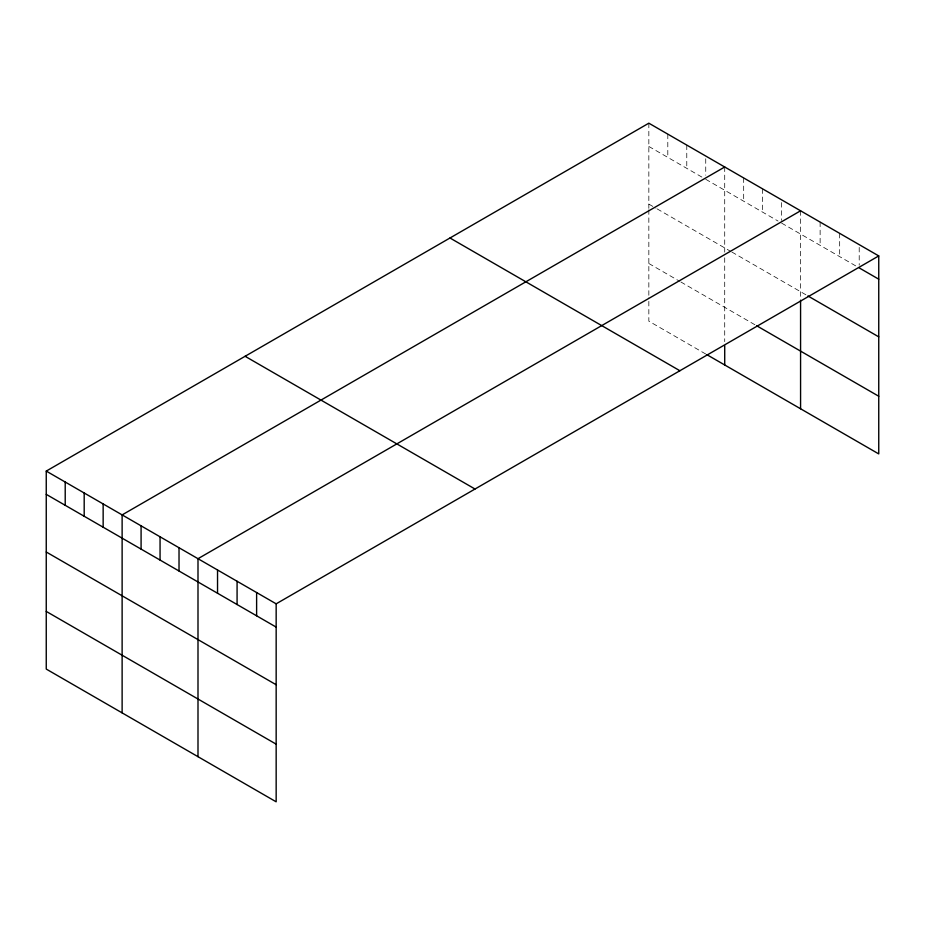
<?xml version="1.0" encoding="UTF-8"?>
<svg xmlns="http://www.w3.org/2000/svg" width="925" height="925" viewBox="0 0 925 925"><rect width="100%" height="100%" fill="white"/><g stroke="black" fill="none" stroke-linecap="round" stroke-linejoin="round"><path stroke-width="0.69" stroke-dasharray="4.62 3.47" d="M648.841 123.187L648.841 208.356M648.841 146.451L703.37 177.935M705.74 179.3L778.052 221.052M781.613 223.11L856.77 266.493M648.841 204.113L655.952 208.218M657.143 208.9L730.634 251.334M731.825 252.016L806.692 295.237M648.841 263.509L679.667 281.304M680.846 281.986L755.528 325.114M705.74 354.021L648.841 321.172L648.841 297.827M859.209 247.38L859.209 265.174M839.669 233.366L839.669 256.618M820.128 222.081L820.128 245.345M800.576 210.796L800.576 298.787M781.613 202.587L781.613 220.37M762.651 188.897L762.651 212.16M743.677 177.947L743.677 201.211M724.714 166.997L724.714 252.155M724.714 257.809L724.714 341.637M705.74 158.776L705.74 175.195M686.778 145.098L686.778 168.35M667.804 134.148L667.804 157.4M648.841 209.767L648.841 296.462"/><path stroke-width="1.39" d="M46.25 471.091L276.159 603.828L276.159 801.813L46.25 669.076L46.25 471.091L648.841 123.187L878.75 255.924L878.75 453.909L706.931 354.703M724.714 166.997L122.123 514.901L122.123 712.874M800.576 210.796L197.996 558.7L197.996 756.673M276.159 603.828L878.75 255.924M859.209 267.903L878.75 279.188M807.907 295.942L878.75 336.85M756.719 325.797L878.75 396.247M449.989 238.002L679.898 370.74M245.102 356.287L475.011 489.024M46.25 494.355L276.159 627.092M46.25 552.005L276.159 684.743M46.25 611.413L276.159 744.151M800.576 300.197L800.576 408.781M724.714 345.753L724.714 364.97M256.618 592.543L256.618 615.807M237.077 581.27L237.077 604.522M217.537 569.985L217.537 593.249M179.022 547.75L179.022 571.014M160.06 536.801L160.06 560.064M141.086 525.851L141.086 549.103M103.149 503.952L103.149 527.204M84.187 492.99L84.187 516.254M65.212 482.041L65.212 505.304"/></g></svg>
